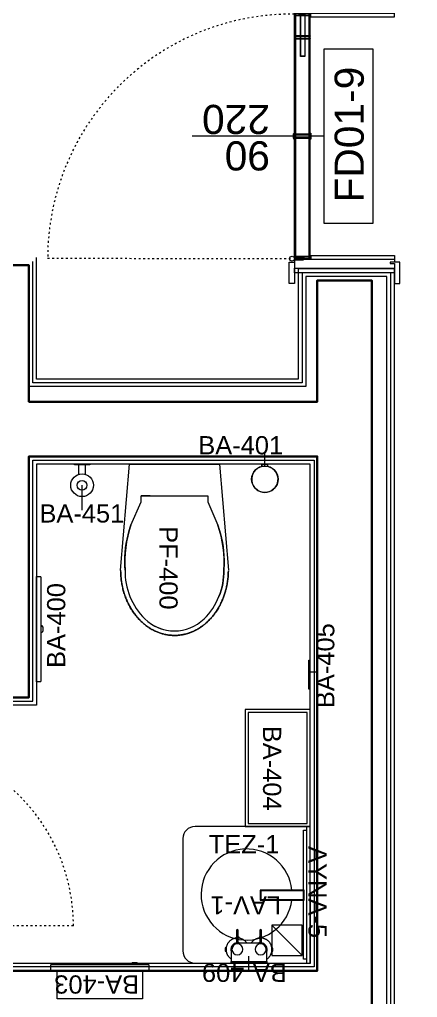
# Model space of a CAD drawing. Header units: centimetres. Extents: x 118932 to 154602, y -32682 to -23521.
# Drawn here: x 132371.5 to 132502.7, y -29820.6 to -29498.5 of the extents above; entities that cross this region are included whole.
import ezdxf

# ---------------------------------------------------------------- set-up
doc = ezdxf.new("R2010")
doc.units = ezdxf.units.CM
doc.header["$LTSCALE"] = 50
doc.header["$MEASUREMENT"] = 0
doc.linetypes.add('ACAD_ISO03W100', pattern=[30, 12, -18])
doc.linetypes.add('Dash', pattern=[6.35, 3.175, -3.175])
for name, color, linetype, lineweight, true_color in [('GEN_00_BL_Yazı', 7, 'Continuous', 0, 0x4f5250), ('GEN_02_TF_Islak Hacim', 7, 'Continuous', 5, 0x007cb0), ('GEN_02_TF_Kapı', 7, 'Continuous', 9, 0x4a3526), ('GEN_02_TF_Mobilya', 7, 'Continuous', 5, 0x745e3d), ('GEN_05_ML_Ahşap', 7, 'Continuous', 9, 0x745e3d), ('GEN_05_ML_Alçıpan_giydirme', 7, 'Continuous', 18, 0x7ebab5), ('GEN_06_GR_İnce', 7, 'Continuous', 13, 0xb0b0a9), ('KALACAK DUVARLAR', 7, 'Continuous', 30, 0x005387)]:
    doc.layers.add(name, color=color, linetype=linetype, lineweight=lineweight, true_color=true_color)
doc.styles.add('arial_1_18', font='arial.ttf', dxfattribs={"height": 0.2})
doc.styles.add('Arial_6', font='arial.ttf', dxfattribs={"height": 59.5325})

# ---------------------------------------------------------------- blocks, each defined once
blk = doc.blocks.new('KALACAK DUVARLAR LEVEL 0 A BLOK')
at = {"layer": 'KALACAK DUVARLAR'}
for points in [[(57343.49, 7405.12), (57343.49, 7907.15), (57325.49, 7907.15), (57325.49, 7867.15), (57230.48, 7867.15), (57230.48, 7912.15), (57036.6, 7912.15), (57036.6, 8324.19), (57018.59, 8324.19), (57018.59, 8274.68), (56792.49, 8274.68), (56792.49, 8279.68), (56774.49, 8279.68), (56774.49, 8274.68)], [(57325.49, 7405.12), (57325.49, 7666.77), (57023.6, 7666.77), (57023.6, 7684.77), (57036.6, 7684.77), (57036.6, 7679.77), (57169.22, 7679.77), (57169.22, 7684.77), (57182.23, 7684.77), (57182.23, 7679.77), (57325.49, 7679.77), (57325.49, 7849.15), (57230.48, 7849.15), (57230.48, 7769.78), (57182.23, 7769.78), (57182.23, 7759.77), (57169.22, 7759.77), (57169.22, 7769.78)]]:
    blk.add_lwpolyline(points, dxfattribs=at)
blk = doc.blocks.new('common areas toilet pf400')
at = {"layer": 'GEN_02_TF_Islak Hacim'}
for p, q in [((0, 14.8), (34.95, 17.75)), ((0, 14.8), (34.95, 17.75)), ((0, -14.8), (0, 14.8)), ((12.45, 10.98), (20.12, 14.31)), ((12.45, 10.98), (20.12, 14.31)), ((10.45, 10.98), (12.45, 10.98)), ((10.45, -11.02), (10.45, 10.98)), ((10.45, 10.98), (12.45, 10.98)), ((10.45, -8.02), (10.45, -11.02)), ((12.45, -11.02), (10.45, -11.02)), ((12.45, -11.02), (10.45, -11.02)), ((34.95, -17.75), (0, -14.8)), ((34.95, -17.75), (0, -14.8))]:
    blk.add_line(p, q, dxfattribs=at)
at = {"layer": 'GEN_02_TF_Islak Hacim', "flags": 128}
blk.add_lwpolyline([(20.12, -14.35, 0.102893), (34.95, -16.27, 0.208147), (50.97, -9.8, 0.407287), (50.97, 9.76, 0.208147), (34.95, 16.23, 0.102893), (20.12, 14.31), (21.51, 14.77), (22.93, 15.16), (24.36, 15.5), (25.8, 15.79), (27.25, 16.01), (28.71, 16.18), (30.17, 16.29), (31.64, 16.33), (33.11, 16.33), (34.58, 16.26), (34.95, 16.23, -0.103003), (43.63, 14.66)], format="xyb", dxfattribs=at)
blk.add_lwpolyline([(34.95, -16.27), (33.48, -16.35), (32.01, -16.38), (30.55, -16.34), (29.08, -16.25), (27.62, -16.1), (26.16, -15.89), (24.72, -15.62), (23.29, -15.29), (21.87, -14.91), (20.47, -14.47), (20.12, -14.35), (12.45, -11.02), (10.45, -11.02)], dxfattribs=at)
at = {"layer": 'GEN_02_TF_Islak Hacim'}
blk.add_arc((40.95, -0.02), 14, 330.4944, 345.2869, dxfattribs=at)
blk.add_rational_spline([(34.95, -17.75), (42.82, -17.75), (49.63, -14.5), (53.57, -8.88), (57.5, -3.25), (57.5, 3.25), (53.57, 8.88), (49.63, 14.5), (42.82, 17.75), (34.95, 17.75), (36.56, 17.75), (39.77, 17.45), (44.36, 16.13), (48.47, 13.99), (51.9, 11.16), (54.48, 7.77), (56.09, 3.98), (56.45, 1.33), (56.45, 0), (56.45, -1.33), (56.09, -3.98), (54.48, -7.77), (51.9, -11.16), (48.47, -13.99), (44.36, -16.13), (39.77, -17.45), (36.56, -17.75), (34.95, -17.75)], [1, 0.910683602523, 0.910683602523, 1, 0.910683602523, 0.910683602523, 1, 0.910683602523, 0.910683602523, 1, 1, 1, 1, 1, 1, 1, 1, 1, 1, 1, 1, 1, 1, 1, 1, 1, 1, 1], degree=3, knots=[0, 0, 0, 0, 1.047198, 1.047198, 1.047198, 2.094395, 2.094395, 2.094395, 3.141593, 3.141593, 3.141593, 3.28445, 3.427307, 3.570164, 3.713021, 3.855878, 3.998736, 4.141593, 4.141593, 4.141593, 4.28445, 4.427307, 4.570164, 4.713021, 4.855878, 4.998736, 5.141593, 5.141593, 5.141593, 5.141593], dxfattribs=at)
at = {"layer": 'GEN_00_BL_Yazı', "insert": (20.45, -5.06), "char_height": 6, "width": 13.2711, "attachment_point": 7, "style": 'Arial_6'}
blk.add_mtext('PF-400', dxfattribs=at)
blk = doc.blocks.new('public area faucet')
at = {"layer": 'GEN_02_TF_Islak Hacim'}
for points in [[(-3.31, 0), (0, 0), (0, 14.48), (-3.31, 14.48)], [(-3.11, 0.2), (-0.2, 0.2), (-0.2, 14.28), (-3.11, 14.28)]]:
    blk.add_lwpolyline(points, close=True, dxfattribs=at)
blk = doc.blocks.new('LAV-1')
at = {"layer": 'GEN_02_TF_Islak Hacim'}
blk.add_arc((0, 0), 15, 185.5702, 172.909, dxfattribs=at)
at = {"rotation": 90}
blk.add_blockref('public area faucet', (-4.44, 1.85, 0), dxfattribs=at)
at = {"layer": 'GEN_00_BL_Yazı', "insert": (-11.37, 0.58), "char_height": 6, "width": 33.1384, "attachment_point": 7, "style": 'Arial_6'}
blk.add_mtext('LAV-1', dxfattribs=at)
blk = doc.blocks.new('TEZ-1')
at = {"layer": 'GEN_02_TF_Islak Hacim', "elevation": 0}
blk.add_lwpolyline([(-290.32, 58.15), (-290.32, 20.15, 0.414214), (-286.32, 16.15), (-249.32, 16.15, 0.414214), (-245.32, 20.15), (-245.32, 58.15)], format="xyb", close=True, dxfattribs=at)
at = {"layer": 'GEN_02_TF_Islak Hacim', "color": 1, "rotation": 270}
blk.add_blockref('LAV-1', (-267.91, 37.15, 0), dxfattribs=at)
at = {"layer": 'GEN_00_BL_Yazı', "insert": (-281.46, 24.67, 0), "char_height": 6, "width": 33.1384, "attachment_point": 7, "rotation": 90, "style": 'Arial_6'}
blk.add_mtext('TEZ-1', dxfattribs=at)
blk = doc.blocks.new('ikili sbn')
at = {"layer": 'GEN_00_BL_Yazı'}
blk.add_line((-5.76, -1.77), (-5.76, 3.38), dxfattribs=at)
at = {"layer": 'GEN_02_TF_Islak Hacim'}
for p, q in [((-11.7, 0.01), (-11.7, -4.02)), ((0, -4.01), (0, 0.01)), ((-13.36, -3.17), (-13.39, -3.32)), ((-13.32, -3.03), (-13.36, -3.17)), ((-13.28, -2.88), (-13.32, -3.03)), ((-13.23, -2.74), (-13.28, -2.88)), ((-13.18, -2.6), (-13.23, -2.74)), ((-13.12, -2.46), (-13.18, -2.6)), ((-13.06, -2.33), (-13.12, -2.46)), ((-12.99, -2.19), (-13.06, -2.33)), ((-12.91, -2.06), (-12.99, -2.19)), ((-12.83, -1.94), (-12.91, -2.06)), ((-12.75, -1.81), (-12.83, -1.94)), ((-12.66, -1.69), (-12.75, -1.81)), ((-12.56, -1.58), (-12.66, -1.69)), ((-12.47, -1.46), (-12.56, -1.58)), ((-12.36, -1.35), (-12.47, -1.46)), ((-12.25, -1.25), (-12.36, -1.35)), ((-12.14, -1.15), (-12.25, -1.25)), ((-12.03, -1.05), (-12.14, -1.15)), ((-11.91, -0.96), (-12.03, -1.05)), ((-11.78, -0.88), (-11.91, -0.96)), ((-11.7, -0.82), (-11.78, -0.88)), ((0.1, -0.92), (0, -0.86)), ((0.22, -1.01), (0.1, -0.92)), ((0.33, -1.11), (0.22, -1.01)), ((0.45, -1.2), (0.33, -1.11)), ((0.56, -1.31), (0.45, -1.2)), ((0.66, -1.41), (0.56, -1.31)), ((0.76, -1.52), (0.66, -1.41)), ((0.86, -1.64), (0.76, -1.52)), ((0.95, -1.76), (0.86, -1.64)), ((1.04, -1.88), (0.95, -1.76)), ((1.12, -2), (1.04, -1.88)), ((1.2, -2.13), (1.12, -2)), ((1.27, -2.26), (1.2, -2.13)), ((1.34, -2.4), (1.27, -2.26)), ((1.4, -2.54), (1.34, -2.4)), ((1.45, -2.67), (1.4, -2.54)), ((1.5, -2.82), (1.45, -2.67)), ((1.55, -2.96), (1.5, -2.82)), ((1.59, -3.1), (1.55, -2.96)), ((1.62, -3.25), (1.59, -3.1)), ((-13.75, -3.45), (-13.75, -4.45)), ((-13.75, -4.45), (-13.39, -4.45)), ((-13.56, -3.44), (-13.73, -3.44)), ((-13.73, -3.44), (-13.73, -4.44)), ((-13.73, -4.44), (-13.56, -4.44)), ((-13.56, -4.44), (-13.56, -3.44)), ((-13.38, -3.45), (-13.56, -3.45)), ((-13.44, -3.76), (-13.45, -3.91)), ((-13.45, -3.91), (-13.45, -4)), ((-13.45, -4), (-13.45, -4.15)), ((-13.45, -4.15), (-13.44, -4.3)), ((-13.43, -3.62), (-13.44, -3.76)), ((-13.44, -4.3), (-13.42, -4.44)), ((-13.41, -3.47), (-13.43, -3.62)), ((-13.42, -4.44), (-13.4, -4.59)), ((-13.39, -3.32), (-13.41, -3.47)), ((-13.4, -4.59), (-13.38, -4.74)), ((-13.38, -4.74), (-13.34, -4.89)), ((-13.34, -4.89), (-13.3, -5.03)), ((-13.3, -5.03), (-13.26, -5.18)), ((-13.26, -5.18), (-13.21, -5.32)), ((-13.21, -5.32), (-13.15, -5.46)), ((-13.15, -5.46), (-13.09, -5.59)), ((-13.09, -5.59), (-13.03, -5.73)), ((-13.03, -5.73), (-12.95, -5.86)), ((-12.95, -5.86), (-12.88, -5.99)), ((-12.88, -5.99), (-12.8, -6.11)), ((-12.8, -6.11), (-12.71, -6.24)), ((-12.71, -6.24), (-12.62, -6.35)), ((-12.62, -6.35), (-12.52, -6.47)), ((-9.41, -6.02), (-2.35, -6.02)), ((-6.93, -6.53), (-6.84, -6.42)), ((-6.84, -6.42), (-6.74, -6.3)), ((-6.74, -6.3), (-6.65, -6.18)), ((-6.65, -6.18), (-6.57, -6.06)), ((-6.57, -6.06), (-6.54, -6.02)), ((-5.21, -6.02), (-5.15, -6.11)), ((-5.15, -6.11), (-5.06, -6.24)), ((-5.06, -6.24), (-4.97, -6.35)), ((-4.97, -6.35), (-4.87, -6.47)), ((0.71, -6.53), (0.81, -6.42)), ((0.81, -6.42), (0.9, -6.3)), ((0.9, -6.3), (0.99, -6.18)), ((0.99, -6.18), (1.08, -6.06)), ((1.08, -6.06), (1.16, -5.93)), ((1.16, -5.93), (1.23, -5.8)), ((1.23, -5.8), (1.3, -5.67)), ((1.3, -5.67), (1.37, -5.53)), ((1.37, -5.53), (1.43, -5.39)), ((1.43, -5.39), (1.48, -5.25)), ((1.48, -5.25), (1.53, -5.11)), ((1.53, -5.11), (1.57, -4.97)), ((1.57, -4.97), (1.6, -4.82)), ((1.6, -4.82), (1.63, -4.67)), ((1.65, -3.4), (1.62, -3.25)), ((2, -3.45), (1.62, -3.45)), ((1.63, -4.45), (1.76, -4.45)), ((1.63, -4.67), (1.66, -4.52)), ((1.67, -3.55), (1.65, -3.4)), ((1.66, -4.52), (1.68, -4.38)), ((1.68, -3.7), (1.67, -3.55)), ((1.69, -3.85), (1.68, -3.7)), ((1.68, -4.38), (1.69, -4.23)), ((1.69, -4), (1.69, -3.85)), ((1.69, -4.08), (1.69, -4)), ((1.69, -4.23), (1.69, -4.08)), ((1.76, -3.5), (1.76, -4.5)), ((2, -3.5), (1.76, -3.5)), ((1.76, -4.5), (2, -4.5)), ((2, -3.5), (2, -3.45)), ((2, -4.5), (2, -3.5)), ((-12.52, -6.47), (-12.42, -6.58)), ((-12.42, -6.58), (-12.31, -6.69)), ((-12.31, -6.69), (-12.2, -6.79)), ((-12.2, -6.79), (-12.09, -6.89)), ((-12.09, -6.89), (-11.97, -6.98)), ((-11.97, -6.98), (-11.85, -7.07)), ((-11.85, -7.07), (-11.73, -7.15)), ((-11.73, -7.15), (-11.6, -7.23)), ((-11.6, -7.23), (-11.47, -7.3)), ((-11.47, -7.3), (-11.33, -7.37)), ((-11.33, -7.37), (-11.2, -7.43)), ((-11.2, -7.43), (-11.06, -7.49)), ((-11.06, -7.49), (-10.92, -7.54)), ((-10.92, -7.54), (-10.78, -7.59)), ((-10.78, -7.59), (-10.63, -7.63)), ((-10.63, -7.63), (-10.48, -7.66)), ((-10.48, -7.66), (-10.34, -7.69)), ((-10.34, -7.69), (-10.19, -7.71)), ((-10.26, -7.7), (-10.26, -7.86)), ((-10.01, -7.86), (-10.26, -7.86)), ((-10.26, -7.86), (-10.26, -8.05)), ((-10.26, -8.05), (-10.01, -8.05)), ((-10.19, -7.71), (-10.04, -7.73)), ((-10.04, -7.73), (-10.01, -7.73)), ((-9.41, -7.73), (-9.29, -7.72)), ((-9.26, -7.86), (-9.41, -7.86)), ((-9.41, -8.05), (-9.26, -8.05)), ((-9.29, -7.72), (-9.14, -7.7)), ((-9.26, -7.86), (-9.26, -7.72)), ((-9.26, -8.05), (-9.26, -7.86)), ((-9.14, -7.7), (-8.99, -7.68)), ((-8.99, -7.68), (-8.85, -7.65)), ((-8.85, -7.65), (-8.7, -7.61)), ((-8.7, -7.61), (-8.56, -7.57)), ((-8.56, -7.57), (-8.42, -7.52)), ((-8.42, -7.52), (-8.28, -7.47)), ((-8.28, -7.47), (-8.14, -7.41)), ((-8.14, -7.41), (-8, -7.34)), ((-8, -7.34), (-7.87, -7.27)), ((-7.87, -7.27), (-7.74, -7.19)), ((-7.74, -7.19), (-7.62, -7.11)), ((-7.62, -7.11), (-7.49, -7.03)), ((-7.49, -7.03), (-7.37, -6.94)), ((-7.37, -6.94), (-7.26, -6.84)), ((-7.26, -6.84), (-7.15, -6.74)), ((-7.15, -6.74), (-7.04, -6.64)), ((-7.04, -6.64), (-6.93, -6.53)), ((-4.87, -6.47), (-4.77, -6.58)), ((-4.77, -6.58), (-4.67, -6.69)), ((-4.67, -6.69), (-4.56, -6.79)), ((-4.56, -6.79), (-4.44, -6.89)), ((-4.44, -6.89), (-4.33, -6.98)), ((-4.33, -6.98), (-4.21, -7.07)), ((-4.21, -7.07), (-4.08, -7.15)), ((-4.08, -7.15), (-3.95, -7.23)), ((-3.95, -7.23), (-3.82, -7.3)), ((-3.82, -7.3), (-3.69, -7.37)), ((-3.69, -7.37), (-3.55, -7.43)), ((-3.55, -7.43), (-3.41, -7.49)), ((-3.41, -7.49), (-3.27, -7.54)), ((-3.27, -7.54), (-3.13, -7.59)), ((-3.13, -7.59), (-2.99, -7.63)), ((-2.99, -7.63), (-2.84, -7.66)), ((-2.84, -7.66), (-2.69, -7.69)), ((-2.69, -7.69), (-2.54, -7.71)), ((-2.62, -7.67), (-2.62, -7.84)), ((-2.62, -7.84), (-2.62, -8.05)), ((-2.36, -7.84), (-2.62, -7.84)), ((-2.62, -8.05), (-2.36, -8.05)), ((-2.54, -7.71), (-2.4, -7.73)), ((-2.4, -7.73), (-2.34, -7.73)), ((-1.77, -7.73), (-1.65, -7.72)), ((-1.62, -7.84), (-1.77, -7.84)), ((-1.77, -8.05), (-1.62, -8.05)), ((-1.65, -7.72), (-1.5, -7.7)), ((-1.62, -7.84), (-1.62, -7.69)), ((-1.62, -8.05), (-1.62, -7.84)), ((-1.5, -7.7), (-1.35, -7.68)), ((-1.35, -7.68), (-1.2, -7.65)), ((-1.2, -7.65), (-1.06, -7.61)), ((-1.06, -7.61), (-0.91, -7.57)), ((-0.91, -7.57), (-0.77, -7.52)), ((-0.77, -7.52), (-0.63, -7.47)), ((-0.63, -7.47), (-0.49, -7.41)), ((-0.49, -7.41), (-0.36, -7.34)), ((-0.36, -7.34), (-0.23, -7.27)), ((-0.23, -7.27), (-0.1, -7.19)), ((-0.1, -7.19), (0.03, -7.11)), ((0.03, -7.11), (0.15, -7.03)), ((0.15, -7.03), (0.27, -6.94)), ((0.27, -6.94), (0.39, -6.84)), ((0.39, -6.84), (0.5, -6.74)), ((0.5, -6.74), (0.61, -6.64)), ((0.61, -6.64), (0.71, -6.53))]:
    blk.add_line(p, q, dxfattribs=at)
blk.add_lwpolyline([(0, 0.01), (-11.7, 0.01), (-11.7, 0.5), (0, 0.5)], close=True, dxfattribs=at)
for points in [[(-10.01, -5.79), (-10.01, -10.23, 1.037151), (-9.41, -10.23), (-9.41, -5.79)], [(-2.36, -5.79), (-2.36, -10.23, 1.037151), (-1.77, -10.23), (-1.77, -5.79)]]:
    blk.add_lwpolyline(points, format="xyb", dxfattribs=at)
for centre, radius, start, end in [((-9.7, -4), 2.2, 156.7633, 180), ((-9.7, -4), 1.82, 0, 180), ((-2.06, -4), 1.82, 0, 180), ((-9.7, -4), 2.2, 180, 261.9501), ((-9.7, -4.02), 2, 180, 261.1452), ((-9.7, -4), 1.82, 180, 0), ((-9.7, -4), 2.2, 277.5263, 292.0167), ((-2.06, -4), 1.82, 180, 0), ((-2.06, -4), 2.2, 247.9833, 262.1328), ((-2, -4.01), 2, 277.1261, 0), ((-2.06, -4), 2.2, 277.8672, 0), ((-2.06, -4), 2.2, 0, 20.0549)]:
    blk.add_arc(centre, radius, start, end, dxfattribs=at)
at = {"layer": 'GEN_00_BL_Yazı', "insert": (-18.33, 0.61), "char_height": 6, "width": 33.1384, "attachment_point": 7, "style": 'Arial_6'}
blk.add_mtext('BA-409', dxfattribs=at)
blk = doc.blocks.new('BA 403')
at = {"layer": 'GEN_02_TF_Islak Hacim'}
for p, q in [((-11.27, -1.56), (-11.27, 2.06)), ((-11.19, 2.14), (-9.37, 2.14)), ((-9.37, 2.14), (-9.37, 0)), ((-11.91, -3.34), (-11.91, -1.91)), ((-11.27, -3.69), (-11.27, -1.56)), ((-9.37, -28.1), (-9.37, 0)), ((-11.27, -30.16), (-11.27, -3.69)), ((-9.37, -28.1), (-9.37, -30.24)), ((-9.37, -30.24), (-11.19, -30.24))]:
    blk.add_line(p, q, dxfattribs=at)
at = {"layer": 'GEN_02_TF_Islak Hacim', "linetype": 'Dash', "lineweight": 5}
for p, q in [((-9.37, 0), (0, 0)), ((0, 0), (0, -28.1)), ((0, -28.1), (-9.37, -28.1))]:
    blk.add_line(p, q, dxfattribs=at)
at = {"layer": 'GEN_02_TF_Islak Hacim'}
for centre, radius, start, end in [((-11.19, 2.06), 0.0813, 90, 180), ((-11.83, -1.91), 0.08, 114.0212, 180), ((-11.29, -2.08), 0.614, 97.2939, 157.3604), ((-11.36, -1.56), 0.0879, 0, 97.2939), ((-11.83, -3.34), 0.08, 180, 245.9788), ((-11.29, -3.17), 0.614, 202.6396, 262.7061), ((-11.36, -3.69), 0.0879, 262.7061, 0), ((-11.19, -30.16), 0.0813, 180, 270)]:
    blk.add_arc(centre, radius, start, end, dxfattribs=at)
at = {"layer": 'GEN_00_BL_Yazı', "insert": (-1.72, -1.12), "char_height": 6, "width": 26.5421, "attachment_point": 1, "rotation": 270, "style": 'Arial_6'}
blk.add_mtext('BA-403', dxfattribs=at)
blk = doc.blocks.new('Toilet-Tissue-Dispenser_Bobrick_B-35883 - BA-400 Double Paper Holder-13679418-RESTROOMS _ POOL BAR - PLANS')
at = {"layer": 'GEN_02_TF_Islak Hacim'}
for p, q in [((40839.4, 11299.3), (40839.4, 11312)), ((40839.4, 11312), (41185.5, 11312)), ((41185.5, 11312), (41185.5, 11299.3)), ((41001.8, 11297.7), (40841, 11297.7)), ((41023.2, 11297.7), (41001.8, 11297.7)), ((41019.6, 11291.4), (41005.3, 11291.4)), ((41183.9, 11297.7), (41023.2, 11297.7))]:
    blk.add_line(p, q, dxfattribs=at)
for centre, radius, start, end in [((40841, 11299.3), 1.59, 180, 270), ((41001.8, 11296.8), 0.879, 90, 187.2939), ((41007, 11297.5), 6.14, 187.2939, 247.3604), ((41005.3, 11292.2), 0.8, 204.0212, 270), ((41019.6, 11292.2), 0.8, 270, 335.9788), ((41017.9, 11297.5), 6.14, 292.6396, 352.7061), ((41023.2, 11296.8), 0.879, 352.7061, 90), ((41183.9, 11299.3), 1.59, 270, 0)]:
    blk.add_arc(centre, radius, start, end, dxfattribs=at)
at = {"layer": 'GEN_00_BL_Yazı', "insert": (40884.6, 11216.8), "char_height": 60, "width": 265.421, "attachment_point": 7, "rotation": 359.924, "style": 'Arial_6'}
blk.add_mtext('BA-400', dxfattribs=at)
blk = doc.blocks.new('BA 401 toilet brush holder')
at = {"layer": 'GEN_00_BL_Yazı'}
blk.add_line((-0.01, -4.19), (-0.01, -8.64), dxfattribs=at)
at = {"layer": 'GEN_02_TF_Islak Hacim'}
for p, q in [((-1, -4.23), (-1, -5)), ((-1, -4.23), (-1, -5)), ((-1, -5), (1, -5)), ((1, -5), (-1, -5)), ((1, -5), (1, -4.23)), ((1, -4.23), (1, -5))]:
    blk.add_line(p, q, dxfattribs=at)
blk.add_circle((0, 0), 4.35, dxfattribs=at)
blk.add_arc((0, 0), 4.35, 283.2903, 256.7097, dxfattribs=at)
at = {"layer": 'GEN_00_BL_Yazı', "insert": (21.94, -14.19), "char_height": 6, "width": 26.5421, "attachment_point": 1, "rotation": 180, "style": 'Arial_6'}
blk.add_mtext('BA-401', dxfattribs=at)
blk = doc.blocks.new('BA 405 - BAG DISPANSER')
at = {"layer": 'GEN_02_TF_Islak Hacim'}
blk.add_hatch(color=256, dxfattribs=at).paths.add_polyline_path([(59602.97, -31835.91), (59602.97, -31835.47), (59593.41, -31835.47), (59593.41, -31835.91)])
at = {"layer": 'GEN_00_BL_Yazı'}
blk.add_line((59597.32, -31832.96), (59597.32, -31835.65), dxfattribs=at)
at = {"layer": 'GEN_02_TF_Islak Hacim'}
for p, q in [((59593.41, -31835.91), (59593.41, -31835.47)), ((59602.97, -31835.47), (59602.97, -31835.91)), ((59602.97, -31835.91), (59593.41, -31835.91))]:
    blk.add_line(p, q, dxfattribs=at)
at = {"layer": 'GEN_00_BL_Yazı', "insert": (59609.21, -31833.56), "char_height": 6, "width": 26.5421, "attachment_point": 1, "rotation": 180, "style": 'Arial_6'}
blk.add_mtext('BA-405', dxfattribs=at)
blk = doc.blocks.new('trash box')
at = {"layer": 'GEN_02_TF_Islak Hacim'}
for points in [[(41832.45, -30150.66), (41793.95, -30150.66), (41793.95, -30172.16), (41832.45, -30172.16)], [(41831.45, -30151.66), (41794.95, -30151.66), (41794.95, -30171.16), (41831.45, -30171.16)]]:
    blk.add_lwpolyline(points, close=True, dxfattribs=at)
at = {"layer": 'GEN_00_BL_Yazı', "insert": (41799.29, -30166.34), "char_height": 6, "width": 33.1384, "attachment_point": 7, "style": 'Arial_6'}
blk.add_mtext('BA-404', dxfattribs=at)
blk = doc.blocks.new('AYNA-5')
at = {"layer": 'GEN_02_TF_Mobilya'}
blk.add_lwpolyline([(-1.25, 1.27), (-2.24, 1.27), (-2.26, 43.73), (-1.27, 43.73)], dxfattribs=at)
blk.add_lwpolyline([(-1.27, 45), (-1.25, 0), (0, 0), (-0.02, 45)], close=True, dxfattribs=at)
at = {"layer": 'GEN_00_BL_Yazı', "insert": (-0.72, 38.52), "char_height": 6, "width": 33.1384, "attachment_point": 7, "rotation": 270, "style": 'Arial_6'}
blk.add_mtext('AYNA-5', dxfattribs=at)
blk = doc.blocks.new('Accessory-Tissue_Holder-KOHLER-Composed-K-73148 - BA-451 SPARE TP-14820996-TYPE GxL')
at = {"layer": 'GEN_00_BL_Yazı'}
blk.add_line((-52678, -5376.6), (-52678.1, -5294), dxfattribs=at)
at = {"layer": 'GEN_02_TF_Islak Hacim'}
blk.add_lwpolyline([(-52653.4, -5226.7), (-52667.2, -5226.7), (-52688.8, -5226.7), (-52702.6, -5226.7, -0.414214), (-52703.4, -5225.8), (-52703.4, -5224.2), (-52652.6, -5224.2), (-52652.6, -5225.8, -0.414214)], format="xyb", close=True, dxfattribs=at)
for points in [[(-52688.8, -5226.7, 0.414214), (-52689.4, -5227.3), (-52689.4, -5258.6)], [(-52666.5, -5258.6), (-52666.5, -5227.3, 0.414214), (-52667.2, -5226.7)]]:
    blk.add_lwpolyline(points, format="xyb", dxfattribs=at)
for radius in [37.3, 15.9]:
    blk.add_circle((-52678, -5294.1), radius, dxfattribs=at)
at = {"layer": 'GEN_00_BL_Yazı', "insert": (-52538.9, -5356.8), "char_height": 60, "width": 265.421, "attachment_point": 3, "style": 'Arial_6'}
blk.add_mtext('BA-451', dxfattribs=at)
blk = doc.blocks.new('LEVEL 0 ISLAK HACİM')
for name, p, rotation in [('BA 401 toilet brush holder', (-7903.74, -3243.5, 0), 180), ('common areas toilet pf400', (-7933.52, -3238.5, 0), 270), ('BA 405 - BAG DISPANSER', (23946.72, 56290.32, 0), 270), ('trash box', (22261.91, 38474.58, 0), 270), ('TEZ-1', (-7946.9, -3648.19, 0), 270), ('ikili sbn', (-7914.84, -3402.37, 0), 180), ('BA 403', (-7944.07, -3414.64, 0), 270)]:
    blk.add_blockref(name, p, dxfattribs=dict(rotation=rotation))
at = {"extrusion": (0.000122402, -0.000295505, 1), "xscale": 0.1000000000000002, "yscale": 0.1000000000000002, "zscale": 0.1000000000000002}
blk.add_blockref('Accessory-Tissue_Holder-KOHLER-Composed-K-73148 - BA-451 SPARE TP-14820996-TYPE GxL', (-2696.19, -2716.08, -0.01), dxfattribs=at)
at = {"xscale": 0.1000000000000034, "yscale": 0.1000000000000034, "zscale": 0.1000000000000034, "rotation": 90}
blk.add_blockref('Toilet-Tissue-Dispenser_Bobrick_B-35883 - BA-400 Double Paper Holder-13679418-RESTROOMS _ POOL BAR - PLANS', (-6847.79, -7394.12, 0), dxfattribs=at)
at = {"layer": 'GEN_02_TF_Islak Hacim', "color": 1}
blk.add_blockref('AYNA-5', (-7888.74, -3402.87, 0), dxfattribs=at)
blk = doc.blocks.new('level 0 main tower duvarlar')
at = {"layer": 'GEN_05_ML_Alçıpan_giydirme'}
for points in [[(-5541.25, -1673.17), (-5397.75, -1673.17), (-5397.75, -1503.8), (-5492.99, -1503.8), (-5492.99, -1583.17), (-5541.25, -1583.17)], [(-5538.75, -1670.67), (-5400.25, -1670.67), (-5400.25, -1506.3), (-5490.49, -1506.3), (-5490.49, -1585.67), (-5538.75, -1585.67)], [(-5540, -1584.42), (-5491.74, -1584.42), (-5491.74, -1505.05), (-5399, -1505.05), (-5399, -1671.92), (-5540, -1671.92)], [(-4540.01, -2220.7), (-4540.01, -2214.45), (-4837.68, -2214.45), (-4837.68, -2206.95), (-4882.2, -2206.95), (-4882.2, -2214.45), (-5373.74, -2214.45), (-5373.74, -1443.29), (-5402.99, -1443.29), (-5402.99, -1479.54), (-5491.74, -1479.54), (-5491.74, -1439.54)], [(-4538.76, -2220.7), (-4538.76, -2213.2), (-4836.43, -2213.2), (-4836.43, -2205.7), (-4883.45, -2205.7), (-4883.45, -2213.2), (-5372.49, -2213.2), (-5372.49, -1442.04), (-5404.24, -1442.04), (-5404.24, -1478.29), (-5490.49, -1478.29), (-5490.49, -1438.29)], [(-4541.26, -2220.7), (-4541.26, -2215.7), (-4838.93, -2215.7), (-4838.93, -2208.2), (-4880.95, -2208.2), (-4880.95, -2215.7), (-5374.99, -2215.7), (-5374.99, -1444.54), (-5401.74, -1444.54), (-5401.74, -1480.79), (-5492.99, -1480.79), (-5492.99, -1440.79)]]:
    blk.add_lwpolyline(points, dxfattribs=at)
blk = doc.blocks.new('10X10 YER SÜZGECI')
at = {"layer": 'GEN_02_TF_Islak Hacim'}
blk.add_line((79379.38, -32867.31), (79369.38, -32877.31), dxfattribs=at)
blk.add_lwpolyline([(79369.38, -32877.31), (79379.38, -32877.31), (79379.38, -32867.31), (79369.38, -32867.31)], close=True, dxfattribs=at)
blk = doc.blocks.new('level 0 süzgeçler')
at = {"rotation": 270.0320546401693}
blk.add_blockref('10X10 YER SÜZGECI', (24011.27, 79751.14), dxfattribs=at)
blk = doc.blocks.new('PD01-4M')
at = {"layer": 'GEN_02_TF_Kapı'}
for p, q in [((-65.5, 0), (-70, 0)), ((-65.5, 0), (-65.5, -18)), ((-4.8, 0), (-65.2, 0)), ((-65.2, -5.2), (-65.2, 0)), ((-58.07, 0), (-58.07, -5.2, 0)), ((-57.07, 0), (-57.07, -5.2, 0)), ((-35.7, 0), (-35.7, -5.2, 0)), ((-34.31, 0), (-34.31, -5.2, 0)), ((-5.1, 0.14), (-5.1, -3)), ((-4.8, 0.01), (-4.8, -3)), ((-4.8, -5.2), (-4.8, 0)), ((-4.5, 0.01), (-4.5, -3)), ((-4.5, 0), (-4.5, -18)), ((-4.5, 0), (0, 0)), ((-4.2, 0.14), (-4.2, -3)), ((-66.2, -2.73), (-65.2, -2.06)), ((-66.2, -2.99), (-66.2, -2.73)), ((-66.2, -2.99), (-65.2, -3.11)), ((-65.8, -1.47), (-65.8, -2.46)), ((-65.7, -1.47), (-65.8, -1.47)), ((-65.8, -3.04), (-65.8, -3.69)), ((-65.18, -2.6), (-65.5, -2.26)), ((-65.18, -2.6), (-65.5, -2.26)), ((-65.18, -2.6), (-65.5, -3.01)), ((-4.8, -0.4), (-65.2, -0.4)), ((-65.2, -2.06), (-65.2, -3.11)), ((-65.2, -2.54), (-65.2, -2.12)), ((-65.18, -2.54), (-65.2, -2.54)), ((-65.2, -2.55), (-65.18, -2.55)), ((-65.2, -2.65), (-65.2, -2.55)), ((-65.2, -2.65), (-65.18, -2.65)), ((-65.2, -3.08), (-65.2, -2.66)), ((-65.18, -2.66), (-65.2, -2.66)), ((-65.2, -3.11), (-65.2, -2.99)), ((-65.18, -2.1), (-64.82, -2.1)), ((-65.18, -2.54), (-65.18, -2.12)), ((-65.18, -2.12), (-64.82, -2.12)), ((-65.18, -2.45), (-65.18, -2.55)), ((-65.18, -2.45), (-65.07, -2.45)), ((-65.18, -2.65), (-65.18, -2.55)), ((-65.18, -2.65), (-65.18, -2.75)), ((-65.18, -3.08), (-65.18, -2.66)), ((-65.18, -2.75), (-65.07, -2.75)), ((-64.82, -3.08), (-65.18, -3.08)), ((-64.82, -3.1), (-65.18, -3.1)), ((-65.07, -2.12), (-65.07, -3.08)), ((-65.07, -2.45), (-65.07, -2.75)), ((-64.82, -2.12), (-64.82, -3.08)), ((-64.8, -2.12), (-64.8, -3.08)), ((-64.6, -4.8), (-64.6, -0.4)), ((-5.4, -4.8), (-5.4, -0.4)), ((-5.2, -2.12), (-5.2, -3.08)), ((-4.82, -2.1), (-5.18, -2.1)), ((-5.18, -3.1), (-4.82, -3.1)), ((-5.1, -3), (-4.8, -3)), ((-4.93, -2.12), (-4.93, -3.08)), ((-4.82, -2.45), (-4.93, -2.45)), ((-4.93, -2.45), (-4.93, -2.75)), ((-4.82, -2.75), (-4.93, -2.75)), ((-4.82, -2.6), (-4.5, -2.26)), ((-4.82, -2.6), (-4.5, -2.26)), ((-4.82, -2.45), (-4.82, -2.55)), ((-4.8, -2.55), (-4.82, -2.55)), ((-4.82, -2.65), (-4.82, -2.55)), ((-4.82, -2.6), (-4.5, -3.01)), ((-4.82, -2.65), (-4.82, -2.75)), ((-4.8, -2.65), (-4.82, -2.65)), ((-4.8, -2.54), (-4.8, -2.12)), ((-4.8, -2.65), (-4.8, -2.55)), ((-4.8, -3.08), (-4.8, -2.66)), ((-4.5, -3), (-4.2, -3)), ((-65.8, -3.69), (-65.7, -3.69)), ((-64.3, -5.4), (-65.5, -5.4)), ((-4.8, -4.8), (-65.2, -4.8)), ((-4.8, -5.2), (-65.2, -5.2)), ((-64.3, -5.4), (-64.3, -18)), ((-34.41, -5.2), (-35.6, -5.2)), ((-5.7, -5.4), (-5.7, -18)), ((-5.7, -5.4), (-4.5, -5.4)), ((-66.5, -16.5), (-66.9, -16.5)), ((-66.9, -16.5), (-66.9, -18)), ((-66.5, -18), (-66.5, -16.5)), ((-64.3, -18), (-66.5, -18)), ((-5.7, -18), (-3.5, -18)), ((-3.5, -18), (-3.5, -16.5)), ((-3.5, -16.5), (-3.1, -16.5)), ((-3.1, -16.5), (-3.1, -18)), ((-3.1, -18), (0, -18))]:
    blk.add_line(p, q, dxfattribs=at)
at = {"layer": 'GEN_02_TF_Kapı', "linetype": 'ACAD_ISO03W100', "ltscale": 0.001}
blk.add_lwpolyline([(-65.2, 0, -0.414214), (-4.8, 60.4), (-4.65, 0.8)], format="xyb", dxfattribs=at)
at = {"layer": 'GEN_02_TF_Kapı'}
for points in [[(-66.5, 0), (-73.5, 0), (-73.5, 1.75), (-66.5, 1.75)], [(-68.5, 0), (-70, 0), (-70, -18), (-68.5, -18)], [(-57.97, 0), (-58.07, 0), (-58.07, -5.2), (-57.97, -5.2)], [(-58.07, 0), (-57.97, 0), (-57.97, -5.2), (-58.07, -5.2)], [(-57.17, -5.2), (-57.97, -5.2), (-57.97, 0), (-57.17, 0)], [(-57.17, 0), (-57.07, 0), (-57.07, -5.2), (-57.17, -5.2)], [(-57.07, 0), (-57.17, 0), (-57.17, -5.2), (-57.07, -5.2)], [(-36, 0), (-34, 0), (-34, 0.2), (-34.4, 0.3), (-35.6, 0.3), (-36, 0.2)], [(-35.6, 0), (-35.7, 0), (-35.7, -5.2), (-35.6, -5.2)], [(-35.6, -5.2), (-34.4, -5.2), (-34.4, 0), (-35.6, 0)], [(-34.41, 0), (-34.31, 0), (-34.31, -5.2), (-34.41, -5.2)], [(-3.5, 0), (3.5, 0), (3.5, 1.75), (-3.5, 1.75)], [(0, 0), (-1.5, 0), (-1.5, -18), (0, -18)], [(-65.7, -3.69), (-65.5, -3.69), (-65.5, -1.47), (-65.7, -1.47)], [(-65.2, -3.47), (-65, -3.47), (-65, -1.55), (-65.2, -1.55)], [(-56.25, -1.95), (-65.1, -1.95), (-65.1, -3.47), (-56.25, -3.47)], [(-56.35, -2.05), (-65, -2.05), (-65, -3.37), (-56.35, -3.37)], [(-36.01, -5.4), (-34.01, -5.4), (-34.01, -5.2), (-36.01, -5.2)]]:
    blk.add_lwpolyline(points, close=True, dxfattribs=at)
for points in [[(-4.8, -2.54), (-4.82, -2.54), (-4.82, -2.12), (-5.18, -2.12), (-5.18, -3.08), (-4.82, -3.08), (-4.82, -2.66), (-4.8, -2.66)], [(-66.9, -18), (-73.5, -18), (-73.5, -19.75), (-66.5, -19.75), (-66.5, -18)], [(-3.1, -18), (3.5, -18), (3.5, -19.75), (-3.5, -19.75), (-3.5, -18)]]:
    blk.add_lwpolyline(points, dxfattribs=at)
blk.add_circle((-4.65, 0.8), 0.8, dxfattribs=at)
for centre, start, end in [((-65.18, -2.12), 91.5433, 178.4567), ((-65.18, -3.08), 181.5433, 268.4567), ((-64.82, -2.12), 1.5433, 88.4567), ((-64.82, -3.08), 271.5433, 358.4567), ((-5.18, -2.12), 91.5433, 178.4567), ((-5.18, -3.08), 181.5433, 268.4567), ((-4.82, -2.12), 1.5433, 88.4567), ((-4.82, -3.08), 271.5433, 358.4567)]:
    blk.add_arc(centre, 0.0206, start, end, dxfattribs=at)
at = {"layer": 'GEN_05_ML_Ahşap'}
blk.add_lwpolyline([(-35, -9.81), (-35, 33.75)], dxfattribs=at)
blk.add_lwpolyline([(-7.52, -25.81), (-63.38, -25.81), (-63.38, -9.81), (-7.52, -9.81)], close=True, dxfattribs=at)
at = {"layer": 'GEN_00_BL_Yazı', "char_height": 9.6, "attachment_point": 7, "rotation": 90, "style": 'arial_1_18'}
for s, insert in [('\\A1;210', (-24.56, 8.09)), ('\\A1;70', (-36.56, 8.07))]:
    blk.add_mtext_dynamic_manual_height_columns(s, width=2834.1518, gutter_width=1500, heights=[310.23], dxfattribs=dict(at, insert=insert))
at = {"layer": 'GEN_00_BL_Yazı', "insert": (-8.03, -22.98), "char_height": 9.6, "attachment_point": 9, "style": 'arial_1_18'}
blk.add_mtext_dynamic_manual_height_columns('\\A1;PD01-4M', width=2834.1518, gutter_width=1500, heights=[310.23], dxfattribs=at)
blk = doc.blocks.new('level 0 a blok kapılar')
at = {"color": 5, "rotation": 270}
blk.add_blockref('PD01-4M', (-3501.82, -1770.9), dxfattribs=at)
blk = doc.blocks.new('FD01-9')
at = {"layer": 'GEN_02_TF_Kapı'}
for p, q in [((4.5, 0), (0, 0)), ((4.2, 0.14), (4.2, -3)), ((4.5, 0.01), (4.5, -3)), ((4.5, 0), (4.5, -33)), ((4.8, 0.01), (4.8, -3)), ((4.8, 0), (85.2, 0)), ((4.8, -5.2), (4.8, 0)), ((5.1, 0.14), (5.1, -3)), ((44.31, 0), (44.31, -5.2, 0)), ((45.7, 0), (45.7, -5.2, 0)), ((77.07, 0), (77.07, -5.2, 0)), ((78.07, 0), (78.07, -5.2, 0)), ((85.2, -5.2), (85.2, 0)), ((85.5, 0), (85.5, -33)), ((85.5, 0), (90, 0)), ((4.5, -3), (4.2, -3)), ((4.82, -2.6), (4.5, -2.26)), ((4.82, -2.6), (4.5, -2.26)), ((4.82, -2.6), (4.5, -3.01)), ((4.8, -0.4), (85.2, -0.4)), ((4.8, -2.54), (4.8, -2.12)), ((4.8, -2.55), (4.82, -2.55)), ((4.8, -2.65), (4.8, -2.55)), ((4.8, -2.65), (4.82, -2.65)), ((4.8, -3.08), (4.8, -2.66)), ((5.1, -3), (4.8, -3)), ((4.82, -2.1), (5.18, -2.1)), ((4.82, -2.45), (4.82, -2.55)), ((4.82, -2.45), (4.93, -2.45)), ((4.82, -2.65), (4.82, -2.55)), ((4.82, -2.65), (4.82, -2.75)), ((4.82, -2.75), (4.93, -2.75)), ((5.18, -3.1), (4.82, -3.1)), ((4.93, -2.12), (4.93, -3.08)), ((4.93, -2.45), (4.93, -2.75)), ((5.2, -2.12), (5.2, -3.08)), ((5.4, -4.8), (5.4, -0.4)), ((84.6, -4.8), (84.6, -0.4)), ((84.8, -2.12), (84.8, -3.08)), ((85.18, -2.1), (84.82, -2.1)), ((84.82, -2.12), (84.82, -3.08)), ((85.18, -2.12), (84.82, -2.12)), ((84.82, -3.08), (85.18, -3.08)), ((84.82, -3.1), (85.18, -3.1)), ((85.07, -2.12), (85.07, -3.08)), ((85.18, -2.45), (85.07, -2.45)), ((85.07, -2.45), (85.07, -2.75)), ((85.18, -2.75), (85.07, -2.75)), ((85.18, -2.54), (85.18, -2.12)), ((85.18, -2.6), (85.5, -2.26)), ((85.18, -2.6), (85.5, -2.26)), ((85.18, -2.45), (85.18, -2.55)), ((85.18, -2.54), (85.2, -2.54)), ((85.2, -2.55), (85.18, -2.55)), ((85.18, -2.65), (85.18, -2.55)), ((85.18, -2.6), (85.5, -3.01)), ((85.18, -2.65), (85.18, -2.75)), ((85.2, -2.65), (85.18, -2.65)), ((85.18, -3.08), (85.18, -2.66)), ((85.18, -2.66), (85.2, -2.66)), ((85.2, -2.06), (85.2, -3.11)), ((86.2, -2.73), (85.2, -2.06)), ((85.2, -2.54), (85.2, -2.12)), ((85.2, -2.65), (85.2, -2.55)), ((85.2, -3.08), (85.2, -2.66)), ((86.2, -2.99), (85.2, -3.11)), ((85.2, -3.11), (85.2, -2.99)), ((85.7, -1.47), (85.8, -1.47)), ((85.8, -1.47), (85.8, -2.46)), ((85.8, -3.04), (85.8, -3.69)), ((86.2, -2.99), (86.2, -2.73)), ((5.7, -5.4), (4.5, -5.4)), ((4.8, -4.8), (85.2, -4.8)), ((4.8, -5.2), (85.2, -5.2)), ((5.7, -5.4), (5.7, -33)), ((44.41, -5.2), (45.6, -5.2)), ((84.3, -5.4), (84.3, -33)), ((84.3, -5.4), (85.5, -5.4)), ((85.8, -3.69), (85.7, -3.69)), ((3.5, -31.5), (3.1, -31.5)), ((3.1, -31.5), (3.1, -33)), ((3.5, -33), (3.5, -31.5)), ((86.5, -33), (86.5, -31.5)), ((86.5, -31.5), (86.9, -31.5)), ((86.9, -31.5), (86.9, -33)), ((3.1, -33), (0, -33)), ((5.7, -33), (3.5, -33)), ((84.3, -33), (86.5, -33))]:
    blk.add_line(p, q, dxfattribs=at)
at = {"layer": 'GEN_02_TF_Kapı', "linetype": 'ACAD_ISO03W100', "ltscale": 0.001}
blk.add_lwpolyline([(85.2, 0, 0.416564), (4.8, 81.35), (4.65, 0.8)], format="xyb", dxfattribs=at)
at = {"layer": 'GEN_02_TF_Kapı'}
for points in [[(3.5, 0), (-3.5, 0), (-3.5, 1.75), (3.5, 1.75)], [(0, 0), (1.5, 0), (1.5, -33), (0, -33)], [(46, 0), (44, 0), (44, 0.2), (44.4, 0.3), (45.6, 0.3), (46, 0.2)], [(44.41, 0), (44.31, 0), (44.31, -5.2), (44.41, -5.2)], [(45.6, -5.2), (44.4, -5.2), (44.4, 0), (45.6, 0)], [(45.6, 0), (45.7, 0), (45.7, -5.2), (45.6, -5.2)], [(77.17, 0), (77.07, 0), (77.07, -5.2), (77.17, -5.2)], [(77.07, 0), (77.17, 0), (77.17, -5.2), (77.07, -5.2)], [(77.17, -5.2), (77.97, -5.2), (77.97, 0), (77.17, 0)], [(77.97, 0), (78.07, 0), (78.07, -5.2), (77.97, -5.2)], [(78.07, 0), (77.97, 0), (77.97, -5.2), (78.07, -5.2)], [(86.5, 0), (93.5, 0), (93.5, 1.75), (86.5, 1.75)], [(88.5, 0), (90, 0), (90, -33), (88.5, -33)], [(71.25, -1.95), (85.1, -1.95), (85.1, -3.47), (71.25, -3.47)], [(71.35, -2.05), (85, -2.05), (85, -3.37), (71.35, -3.37)], [(85.2, -3.47), (85, -3.47), (85, -1.55), (85.2, -1.55)], [(85.7, -3.69), (85.5, -3.69), (85.5, -1.47), (85.7, -1.47)], [(46.01, -5.4), (44.01, -5.4), (44.01, -5.2), (46.01, -5.2)]]:
    blk.add_lwpolyline(points, close=True, dxfattribs=at)
for points in [[(4.8, -2.54), (4.82, -2.54), (4.82, -2.12), (5.18, -2.12), (5.18, -3.08), (4.82, -3.08), (4.82, -2.66), (4.8, -2.66)], [(3.1, -33), (-3.5, -33), (-3.5, -34.75), (3.5, -34.75), (3.5, -33)], [(86.9, -33), (93.5, -33), (93.5, -34.75), (86.5, -34.75), (86.5, -33)]]:
    blk.add_lwpolyline(points, dxfattribs=at)
blk.add_circle((4.65, 0.8), 0.8, dxfattribs=at)
for centre, start, end in [((4.82, -2.12), 91.5433, 178.4567), ((4.82, -3.08), 181.5433, 268.4567), ((5.18, -2.12), 1.5433, 88.4567), ((5.18, -3.08), 271.5433, 358.4567), ((84.82, -2.12), 91.5433, 178.4567), ((84.82, -3.08), 181.5433, 268.4567), ((85.18, -2.12), 1.5433, 88.4567), ((85.18, -3.08), 271.5433, 358.4567)]:
    blk.add_arc(centre, 0.0206, start, end, dxfattribs=at)
at = {"layer": 'GEN_05_ML_Ahşap'}
blk.add_lwpolyline([(45, -9.81), (45, 33.75)], dxfattribs=at)
blk.add_lwpolyline([(73.79, -25.81), (16.21, -25.81), (16.21, -9.81), (73.79, -9.81)], close=True, dxfattribs=at)
at = {"layer": 'GEN_00_BL_Yazı', "char_height": 9.6, "attachment_point": 7, "rotation": 90, "style": 'arial_1_18'}
for s, insert in [('\\A1;220', (55.44, 8.09)), ('\\A1;90', (43.44, 8.07))]:
    blk.add_mtext_dynamic_manual_height_columns(s, width=2834.1518, gutter_width=1500, heights=[310.23], dxfattribs=dict(at, insert=insert))
at = {"layer": 'GEN_00_BL_Yazı', "insert": (67.86, -22.98), "char_height": 9.6, "attachment_point": 9, "style": 'arial_1_18'}
blk.add_mtext_dynamic_manual_height_columns('\\A1;FD01-9', width=2834.1518, gutter_width=1500, heights=[310.23], dxfattribs=at)
blk = doc.blocks.new('level 0 kapı')
at = {"color": 5}
blk.add_blockref('level 0 a blok kapılar', (1886.4, 1634.68), dxfattribs=at)
at = {"layer": 'GEN_02_TF_Kapı', "color": 5, "rotation": 90}
blk.add_blockref('FD01-9', (-1482.15, 83.66), dxfattribs=at)

msp = doc.modelspace()

# ---------------------------------------------------------------- block references
msp.add_blockref('KALACAK DUVARLAR LEVEL 0 A BLOK', (75144.13, -37491.52))

# ---------------------------------------------------------------- next in the draw order: block references
msp.add_blockref('LEVEL 0 ISLAK HACİM', (140356.1, -26406.37, 0))

# ---------------------------------------------------------------- next in the draw order: block references
for name, p in [('level 0 süzgeçler', (141276.24, -30160.12)), ('level 0 main tower duvarlar', (137867.6, -28138.57))]:
    msp.add_blockref(name, p)
at = {"layer": 'GEN_06_GR_İnce'}
msp.add_blockref('level 0 kapı', (133944.27, -29665.52), dxfattribs=at)

doc.saveas('drawing.dxf')
